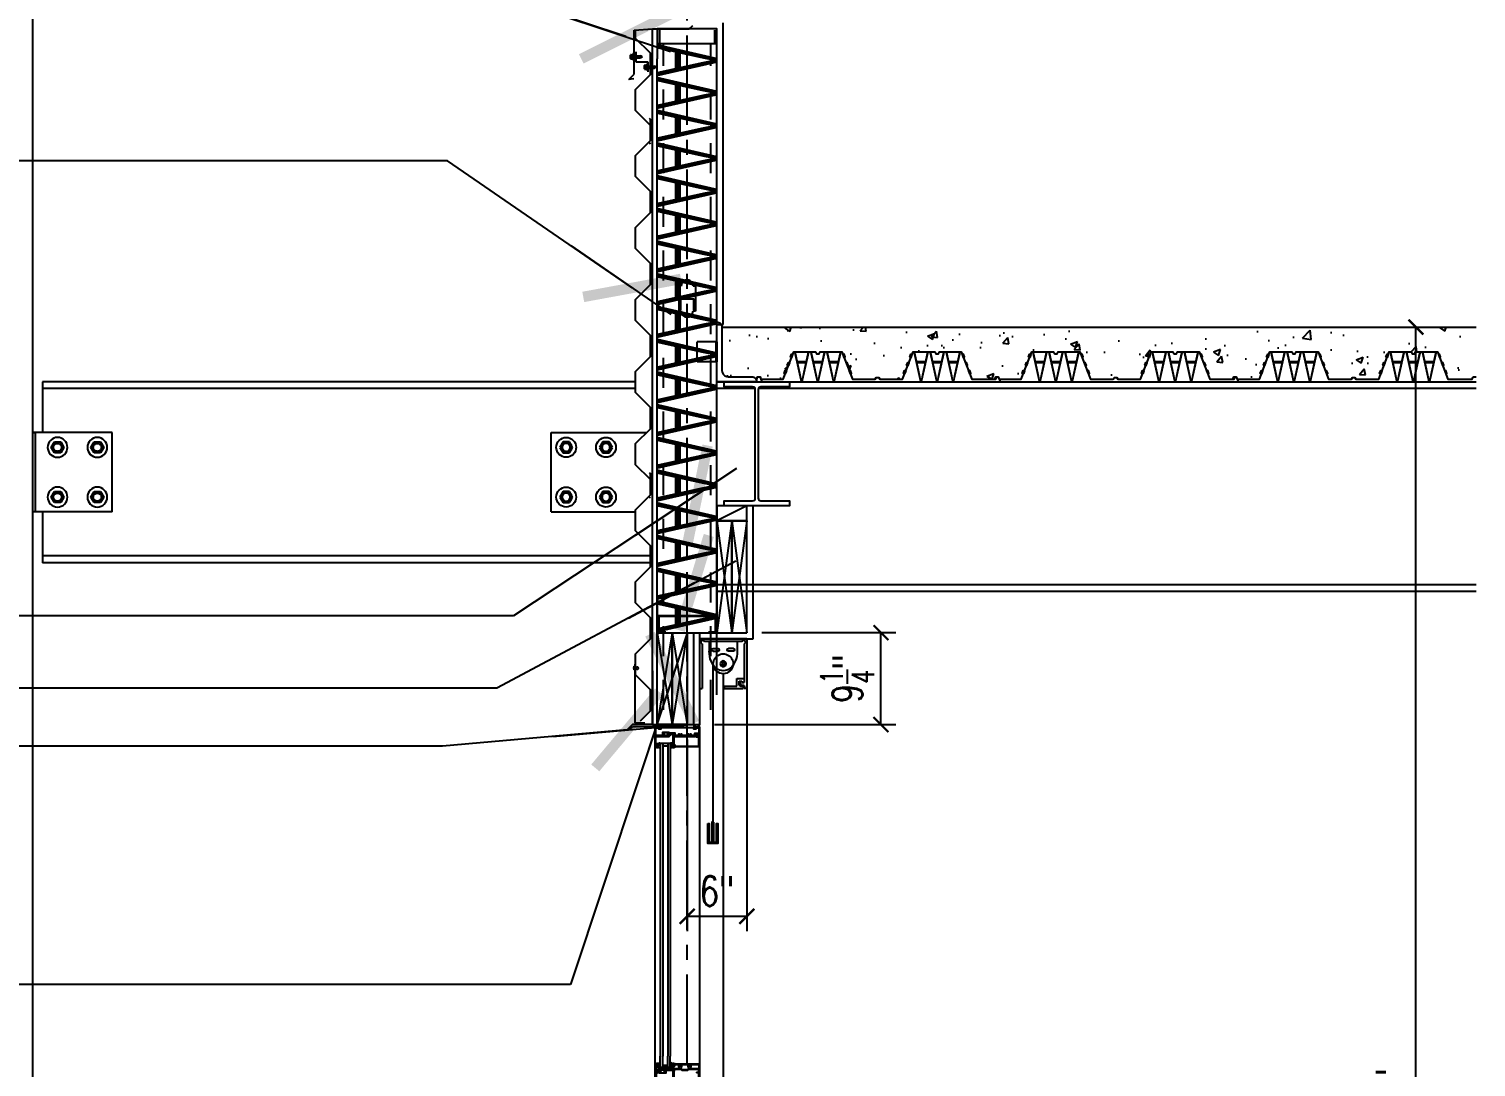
# Model space of a CAD drawing. Header units: inches. Extents: x 0 to 10293, y 0 to 4182.
# Drawn here: x 2428.6 to 2574.1, y 3410.1 to 3514.6 of the extents above; entities that cross this region are included whole.
import ezdxf
from ezdxf.enums import TextEntityAlignment as Align

# ---------------------------------------------------------------- set-up
doc = ezdxf.new("R2010")
doc.units = ezdxf.units.IN
doc.header["$LTSCALE"] = 48
doc.header["$MEASUREMENT"] = 0
for name, pattern in [('CENTER2', [1.125, 0.75, -0.125, 0.125, -0.125]), ('HIDDEN2', [0.1875, 0.125, -0.0625]), ('HIDDEN3', [0.1125, 0.0625, -0.05])]:
    doc.linetypes.add(name, pattern=pattern)
for name, color, linetype in [('FINE', 3, 'Continuous'), ('HEAVY', 5, 'Continuous'), ('KCADSTHERMAL', 1, 'Continuous'), ('MEDIUM', 4, 'Continuous'), ('NONE', 7, 'Continuous'), ('PATT', 8, 'Continuous'), ('STL_ANGLE', 5, 'Continuous'), ('W12X35', 5, 'Continuous'), ('XFINE', 1, 'Continuous'), ('XFINE-YELLOW', 2, 'Continuous'), ('XXFINE', 9, 'Continuous')]:
    doc.layers.add(name, color=color, linetype=linetype)
doc.styles.add('Arch-Dim', font='romans.shx', dxfattribs={"width": 0.75})
doc.styles.add('insultxt', font='insultxt.shx')
doc.styles.add('NOTATION', font='romans.shx', dxfattribs={"width": 0.75})
doc.dimstyles.new('Aec-Arch-I-96', dxfattribs={"dimscale": 96, "dimtxt": 0.09375, "dimasz": 0.0625, "dimexe": 0.0625, "dimexo": 0.0625, "dimgap": 0.03125, "dimtad": 1, "dimdec": 4, "dimzin": 3, "dimdsep": 46, "dimlunit": 4, "dimtxsty": 'Arch-Dim', "dimblk": 'ARCHTICK', "dimcen": 0.09375, "dimazin": 2, "dimtfac": 0.75, "dimtdec": 4, "dimtix": 1, "dimtmove": 2, "dimatfit": 2, "dimfxl": 0, "dimtolj": 1, "dimtzin": 0, "dimarcsym": 0})
doc.dimstyles.new('AVANT$7', dxfattribs={"dimscale": 96, "dimtxt": 0.09375, "dimasz": 0.078125, "dimexe": 0.0625, "dimexo": 0.046875, "dimgap": 0.03125, "dimtad": 0, "dimdec": 3, "dimrnd": 0.125, "dimzin": 15, "dimdsep": 46, "dimlunit": 4, "dimtxsty": 'NOTATION', "dimblk1": 'AVATICK', "dimblk2": 'AVATICK', "dimsah": 1, "dimcen": 0.0625, "dimdle": 0.09375, "dimclrd": 256, "dimclre": 256, "dimclrt": 11, "dimaunit": 1, "dimadec": 0, "dimazin": 0, "dimtfac": 1.5, "dimtdec": 3, "dimtix": 1, "dimtmove": 1, "dimatfit": 3, "dimldrblk": 'AVATICK', "dimfxl": 0, "dimtvp": 1.25, "dimfrac": 2, "dimtolj": 1, "dimtzin": 15, "dimarcsym": 0})

# ---------------------------------------------------------------- blocks, each defined once
blk = doc.blocks.new('Style-Rib-Profile')
at = {"layer": 'HEAVY', "flags": 128}
blk.add_lwpolyline([(0, 0), (-0.18, 0.18), (0, 0.35), (0, 1.88), (-1.5, 3.38), (-1.5, 4.44), (-1.5, 5.5), (0, 7), (0, 9.13), (-1.5, 10.63), (-1.5, 11.69), (-1.5, 12.75), (0, 14.25), (0, 16.38), (-1.5, 17.88), (-1.5, 18.94), (-1.5, 20), (0, 21.5), (0, 23.63), (-1.5, 25.13), (-1.5, 26.19), (-1.5, 27.25), (0, 28.75), (0, 30.88), (-1.5, 32.38), (-1.5, 33.44), (-1.5, 34.5), (0, 36), (0, 38.12), (-0.09, 38.21)], dxfattribs=at)
blk = doc.blocks.new('CFDC3')
at = {"layer": 'HEAVY', "flags": 128}
for points in [[(0, 0), (0.09, 0.25), (0.33, 0.25), (0.42, 0), (2.66, 0), (3.72, 2.75), (5.91, 2.75), (6.02, 2.56), (6.27, 2.56), (6.37, 2.75), (8.56, 2.75), (9.62, 0), (11.91, 0), (12.02, 0.19), (12.27, 0.19), (12.37, 0), (14.66, 0), (15.72, 2.75), (17.91, 2.75), (18.02, 2.56), (18.27, 2.56), (18.37, 2.75), (20.56, 2.75), (21.62, 0), (24.06, 0), (24.16, 0.25)], [(3.19, 1.38), (3.07, 1.42), (3.18, 1.69), (3.29, 1.65), (3.19, 1.38)], [(3.51, 2.2), (3.39, 2.24), (3.5, 2.52), (3.61, 2.48), (3.51, 2.2)], [(8.77, 2.2), (8.89, 2.24), (8.79, 2.52), (8.67, 2.48), (8.77, 2.2)], [(9.09, 1.38), (9.21, 1.42), (9.1, 1.69), (8.99, 1.65), (9.09, 1.38)], [(15.19, 1.38), (15.07, 1.42), (15.18, 1.69), (15.29, 1.65), (15.19, 1.38)], [(15.51, 2.2), (15.39, 2.24), (15.5, 2.52), (15.61, 2.48), (15.51, 2.2)], [(20.77, 2.2), (20.89, 2.24), (20.79, 2.52), (20.67, 2.48), (20.77, 2.2)], [(21.09, 1.38), (21.21, 1.42), (21.1, 1.69), (20.99, 1.65), (21.09, 1.38)], [(0.42, 0), (0.52, -0.25), (24.45, -0.25)], [(2.87, 0.55), (2.75, 0.59), (2.86, 0.87), (2.98, 0.83), (2.87, 0.55)], [(9.41, 0.55), (9.53, 0.59), (9.42, 0.87), (9.3, 0.83), (9.41, 0.55)], [(14.87, 0.55), (14.75, 0.59), (14.86, 0.87), (14.98, 0.83), (14.87, 0.55)], [(21.41, 0.55), (21.53, 0.59), (21.42, 0.87), (21.3, 0.83), (21.41, 0.55)]]:
    blk.add_lwpolyline(points, dxfattribs=at)
blk = doc.blocks.new('*G59')
at = {"layer": 'NONE', "color": 1, "linetype": 'Continuous', "flags": 128}
for points in [[(0.875, -2.75, 0.4142136), (-0.125, -3.75, 0.4142136), (0.875, -4.75, 0.4142136), (1.875, -3.75, 0.4142136), (0.875, -2.75, 0.4142136)], [(0.875, -3.344), (0.875, -3.344, -0.4142136), (1.281, -3.75, -0.4142136), (0.875, -4.156, -0.4142136), (0.469, -3.75, -0.4142136), (0.875, -3.344, -0.4142136)]]:
    blk.add_lwpolyline(points, format="xyb", dxfattribs=at)
blk = doc.blocks.new('34Washer-Top')
at = {"layer": 'NONE'}
blk.add_blockref('*G59', (-0.875, 3.75), dxfattribs=at)
blk = doc.blocks.new('34Hexbolt-Top')
at = {"layer": 'NONE', "color": 1, "linetype": 'Continuous'}
for p, q in [((-0.65, 0), (-0.32, 0.56)), ((-0.32, -0.56), (-0.65, 0)), ((-0.32, 0.56), (0.32, 0.56)), ((0.32, 0.56), (0.65, 0)), ((0.65, 0), (0.32, -0.56)), ((0.32, -0.56), (-0.32, -0.56))]:
    blk.add_line(p, q, dxfattribs=at)
blk.add_circle((0, 0), 0.562, dxfattribs=at)
blk = doc.blocks.new('4-12-FG-BG-Mullion')
at = {"layer": 'KCADSTHERMAL'}
for p, q in [((0.1, 2.11), (0.1, 2.18)), ((0.35, 1.81), (0.1, 1.81)), ((0.35, 2.11), (0.35, 2.18))]:
    blk.add_line(p, q, dxfattribs=at)
at = {"layer": 'MEDIUM'}
for points in [[(1.29, 1.06), (1.29, 2.06), (0.56, 2.06), (0.56, 1.81), (0.35, 1.81), (0.35, 1.88, -1), (0.38, 1.88), (0.38, 1.88, 0.414214), (0.39, 1.86), (0.49, 1.86), (0.49, 2.11), (0.39, 2.11, 0.414214), (0.38, 2.09), (0.38, 2.09, -1), (0.35, 2.09), (0.35, 2.11), (0.1, 2.11), (0.1, 2.09, -1), (0.06, 2.09), (0.06, 2.09, 0.414214), (0.05, 2.11), (-0.05, 2.11), (-0.05, 1.86), (0.05, 1.86, 0.414214), (0.06, 1.88), (0.06, 1.88, -1), (0.1, 1.88), (0.1, 1.81), (-0.12, 1.81), (-0.12, 1.86), (-0.26, 1.86), (-0.21, 1.94), (-0.12, 1.94), (-0.12, 2.11), (-0.44, 2.11), (-0.44, 1.89, 0.414214), (-0.42, 1.87), (-0.42, 1.87, -0.578173), (-0.4, 1.84), (-0.42, 1.81), (-0.51, 1.81), (-0.51, 2.75), (-0.45, 2.75), (-0.44, 2.72), (-0.38, 2.73), (-0.36, 2.65), (-0.38, 2.65), (-0.38, 2.57), (-0.31, 2.49), (-0.25, 2.49), (-0.23, 2.61), (-0.23, 2.65), (-0.26, 2.65), (-0.26, 2.68), (-0.19, 2.68), (-0.19, 2.46, -0.414214), (-0.22, 2.42), (-0.22, 2.44), (-0.29, 2.44), (-0.29, 2.42), (-0.35, 2.42), (-0.44, 2.51), (-0.44, 2.19), (0.09, 2.19), (0.1, 2.18), (0.11, 2.19), (0.34, 2.19), (0.35, 2.18), (0.36, 2.19), (1.29, 2.19), (1.29, 2.44), (1.23, 2.44), (1.23, 2.42, -0.414214), (1.19, 2.46), (1.19, 2.68), (1.26, 2.68), (1.26, 2.65), (1.23, 2.65), (1.23, 2.61), (1.26, 2.49), (1.31, 2.49), (1.39, 2.57), (1.39, 2.65), (1.36, 2.65), (1.39, 2.73), (1.44, 2.72), (1.45, 2.75), (3.94, 2.75), (3.94, 0.75), (3.84, 0.75), (3.84, 0.83), (3.67, 0.83), (3.67, 0.91), (3.86, 0.91), (3.86, 1.83), (3.7, 1.83, -0.414214), (3.69, 1.84), (3.69, 1.9, -0.414214), (3.7, 1.91), (3.86, 1.91), (3.86, 2.17), (2.84, 2.17), (2.73, 2.06), (2.21, 2.06), (2.1, 2.17), (1.41, 2.17), (1.41, 2.06), (1.37, 1.96), (1.37, 1.08), (1.48, 0.97), (1.48, 0.91), (1.61, 0.91), (1.61, 0.83), (1.44, 0.83), (1.44, 0.78), (1.39, 0.77), (1.36, 0.85), (1.39, 0.85), (1.39, 0.94), (1.31, 1.01), (1.26, 1.01), (1.23, 0.89), (1.23, 0.85), (1.26, 0.85), (1.26, 0.82), (1.19, 0.82), (1.19, 1.04, -0.414214), (1.23, 1.08), (1.23, 1.06)], [(3.32, 0.83), (3.31, 0.82), (3.3, 0.83), (2.39, 0.83), (2.38, 0.82), (2.37, 0.83), (1.68, 0.83), (1.68, 0.95, 0.339896), (1.67, 0.97, -0.433684), (1.65, 1), (1.69, 1.11, 1), (1.63, 1.13), (1.55, 0.92), (1.61, 0.92), (1.61, 0.83), (1.44, 0.83), (1.44, 0.75), (3.84, 0.75), (3.84, 0.83), (3.67, 0.83), (3.67, 0.92), (3.73, 0.92), (3.65, 1.13, 1), (3.58, 1.11), (3.63, 1, -0.433684), (3.61, 0.97, 0.339896), (3.6, 0.95), (3.6, 0.83)]]:
    blk.add_lwpolyline(points, format="xyb", close=True, dxfattribs=at)
at = {"layer": 'XFINE'}
for p, q in [((-0.14, 2.81), (0, 2.89)), ((1.11, 2.37), (-0.14, 2.19)), ((-0.14, 2.37), (1.11, 2.19)), ((0, 2.38), (1, 2.38)), ((0.25, 2.62), (0.75, 2.62)), ((1.14, 2.81), (1, 2.89)), ((-0.14, 0.69), (0, 0.61)), ((0, 1.12), (1, 1.12)), ((0.25, 0.88), (0.75, 0.88)), ((1.14, 0.69), (1, 0.61))]:
    blk.add_line(p, q, dxfattribs=at)
for points in [[(-0.38, 0.93), (-0.38, 0.85), (-0.36, 0.85), (-0.38, 0.77), (-0.44, 0.78), (-0.45, 0.75), (-0.51, 0.75), (-0.51, 1.81), (-0.42, 1.81), (-0.28, 1.98), (-0.16, 1.98), (-0.16, 1.94), (-0.21, 1.94), (-0.43, 1.68), (-0.43, 1), (-0.35, 1.08), (-0.29, 1.08), (-0.29, 1.06), (-0.22, 1.06), (-0.22, 1.08, -0.414214), (-0.19, 1.04), (-0.19, 0.82), (-0.26, 0.82), (-0.26, 0.85), (-0.23, 0.85), (-0.23, 0.89), (-0.25, 1.01), (-0.31, 1.01)], [(2.24, 2.14), (2.13, 2.25), (1.37, 2.25), (1.37, 2.43), (1.47, 2.53), (1.47, 2.67), (1.83, 2.67), (1.83, 2.44), (1.93, 2.44), (1.96, 2.48, -3.725021), (2.05, 2.48), (2.07, 2.44), (2.17, 2.44), (2.17, 2.67), (2.76, 2.67), (2.76, 2.44), (2.86, 2.44), (2.89, 2.48, -3.725021), (2.98, 2.48), (3, 2.44), (3.11, 2.44), (3.11, 2.67), (3.86, 2.67), (3.86, 2.25), (2.81, 2.25), (2.7, 2.14)]]:
    blk.add_lwpolyline(points, format="xyb", close=True, dxfattribs=at)
blk.add_lwpolyline([(1.11, 2.19), (1.11, 2.37), (-0.14, 2.37), (-0.14, 2.19)], close=True, dxfattribs=at)
for centre, radius, start, end in [((-0.29, 2.22), 0.574, 83.0053, 111.933), ((-0.21, 2.91), 0.125, 263.0053, 302.5708), ((0.5, 2.62), 0.689, 184.2822, 200.3801), ((-0.09, 2.4), 0.0549, 200.817, 339.183), ((-0.75, 2.64), 0.756, 339.9742, 354.6686), ((1.75, 2.64), 0.756, 185.3314, 200.0258), ((1.09, 2.4), 0.0549, 200.817, 339.183), ((1.21, 2.91), 0.125, 237.4292, 276.9947), ((0.5, 2.62), 0.689, 339.6199, 355.7178), ((1.29, 2.22), 0.574, 68.067, 96.9947), ((-0.29, 1.28), 0.574, 248.067, 276.9947), ((-0.21, 0.59), 0.125, 57.4292, 96.9947), ((0.5, 0.88), 0.689, 159.6199, 175.7178), ((-0.09, 1.1), 0.0549, 20.817, 159.183), ((-0.75, 0.86), 0.756, 5.3314, 20.0258), ((1.75, 0.86), 0.756, 159.9742, 174.6686), ((1.09, 1.1), 0.0549, 20.817, 159.183), ((1.21, 0.59), 0.125, 83.0053, 122.5708), ((0.5, 0.88), 0.689, 4.2822, 20.3801), ((1.29, 1.28), 0.574, 263.0053, 291.933)]:
    blk.add_arc(centre, radius, start, end, dxfattribs=at)
at = {"layer": 'XFINE-YELLOW'}
for p, q in [((0, 2.38), (0, 3.5)), ((0.25, 2.38), (0.25, 3.5)), ((0.75, 2.38), (0.75, 3.5)), ((1, 2.38), (1, 3.5)), ((0, 1.12), (0, 0)), ((0.25, 1.12), (0.25, 0)), ((0.75, 1.12), (0.75, 0)), ((1, 1.12), (1, 0))]:
    blk.add_line(p, q, dxfattribs=at)
blk = doc.blocks.new('4-12-FG-BG-Head')
at = {"layer": 'KCADSTHERMAL'}
for p, q in [((1.23, -0.81), (0.98, -0.81)), ((0.98, -1.11), (0.98, -1.18)), ((1.23, -1.11), (1.23, -1.18))]:
    blk.add_line(p, q, dxfattribs=at)
at = {"layer": 'MEDIUM'}
for points in [[(0.84, -0.86), (0.93, -0.86, -0.414214), (0.94, -0.88), (0.94, -0.88, 1), (0.98, -0.88), (0.98, -0.81), (0.76, -0.81), (0.76, -1.11), (0.08, -1.11), (0.08, -0.33), (0.37, -0.33), (0.37, -0.41), (0.62, -0.41), (0.62, -0.33), (0.45, -0.33), (0.45, -0.25), (0, -0.25), (0, -2.25), (0.09, -2.25), (0.1, -2.22), (0.15, -2.23), (0.18, -2.15), (0.15, -2.15), (0.15, -2.07), (0.23, -1.99), (0.28, -1.99), (0.31, -2.11), (0.31, -2.15), (0.28, -2.15), (0.28, -2.18), (0.35, -2.18), (0.35, -1.96, 0.414214), (0.31, -1.92), (0.31, -1.94), (0.25, -1.94), (0.25, -1.92), (0.18, -1.92), (0.08, -2.02), (0.08, -1.19), (0.97, -1.19), (0.98, -1.18), (0.99, -1.19), (1.22, -1.19), (1.23, -1.18), (1.24, -1.19), (1.44, -1.19), (1.44, -1.07), (1.53, -1.07, 1), (1.53, -1.02), (1.5, -1.02, -1), (1.5, -0.94), (1.96, -0.94), (1.96, -1.19), (2.19, -1.19), (2.2, -1.18), (2.21, -1.19), (2.99, -1.19), (3, -1.18), (3.01, -1.19), (3.8, -1.19), (3.81, -1.18), (3.82, -1.19), (4.05, -1.19), (4.05, -0.95), (4.42, -0.95), (4.42, -1.09), (4.21, -1.09), (4.27, -1.19), (4.5, -1.19), (4.5, -0.25), (4.05, -0.25), (4.05, -0.33), (3.88, -0.33), (3.88, -0.41), (4.13, -0.41), (4.13, -0.33), (4.42, -0.33), (4.42, -0.88), (3.97, -0.88), (3.97, -1.11), (3.64, -1.11), (3.64, -0.95), (3.55, -0.95, 0.62772), (3.54, -0.98, -2.071791), (3.4, -0.98, 0.62772), (3.39, -0.95), (3.3, -0.95), (3.3, -1.09, -0.414214), (3.28, -1.11), (2.71, -1.11), (2.71, -0.95), (2.62, -0.95, 0.62772), (2.61, -0.98, -2.071791), (2.47, -0.98, 0.62772), (2.45, -0.95), (2.37, -0.95), (2.37, -1.11), (2.04, -1.11), (2.04, -0.87), (1.44, -0.87), (1.44, -0.81), (1.23, -0.81), (1.23, -0.88, 1), (1.26, -0.88), (1.26, -0.88, -0.414214), (1.27, -0.86), (1.37, -0.86), (1.37, -1.11), (1.27, -1.11, -0.414214), (1.26, -1.09), (1.26, -1.09, 1), (1.23, -1.09), (1.23, -1.11), (0.98, -1.11), (0.98, -1.09, 1), (0.94, -1.09), (0.94, -1.09, -0.414214), (0.93, -1.11), (0.84, -1.11)], [(1.92, -2.15), (1.92, -2.08, 0.198912), (1.92, -2.06), (1.85, -1.99), (1.79, -1.99), (1.77, -2.11), (1.77, -2.15), (1.79, -2.15), (1.79, -2.18), (1.73, -2.18), (1.73, -1.96, -0.414214), (1.76, -1.92), (1.76, -1.94), (1.83, -1.94), (1.83, -1.01), (1.49, -1.01, -1), (1.49, -0.95), (1.89, -0.95), (1.89, -1.93), (1.99, -2.04), (1.99, -2.18), (4.41, -2.18), (4.41, -1.26), (4.18, -1.26), (4.18, -0.99, -0.839119), (4.24, -0.98), (4.28, -1.08), (4.24, -1.08), (4.24, -1.19), (4.48, -1.19), (4.48, -2.25), (1.99, -2.25), (1.98, -2.22), (1.92, -2.23), (1.89, -2.15)]]:
    blk.add_lwpolyline(points, format="xyb", close=True, dxfattribs=at)
at = {"layer": 'XFINE'}
for p, q in [((0.4, -2.31), (0.54, -2.39)), ((0.54, -1.88), (1.54, -1.88)), ((0.79, -2.13), (1.29, -2.13)), ((1.67, -2.31), (1.54, -2.39))]:
    blk.add_line(p, q, dxfattribs=at)
for centre, radius, start, end in [((0.25, -1.72), 0.574, 248.067, 276.9947), ((0.33, -2.41), 0.125, 57.4292, 96.9947), ((1.04, -2.12), 0.689, 159.6199, 175.7178), ((0.44, -1.9), 0.0549, 20.817, 159.183), ((-0.22, -2.14), 0.756, 5.3314, 20.0258), ((2.29, -2.14), 0.756, 159.9742, 174.6686), ((1.63, -1.9), 0.0549, 20.817, 159.183), ((1.74, -2.41), 0.125, 83.0053, 122.5708), ((1.04, -2.12), 0.689, 4.2822, 20.3801), ((1.83, -1.72), 0.574, 263.0053, 291.933)]:
    blk.add_arc(centre, radius, start, end, dxfattribs=at)
at = {"layer": 'XFINE-YELLOW'}
for p, q in [((0.54, -1.88), (0.54, -3)), ((0.79, -1.88), (0.79, -3)), ((1.29, -1.88), (1.29, -3)), ((1.54, -1.88), (1.54, -3))]:
    blk.add_line(p, q, dxfattribs=at)
at = {"layer": 'XXFINE'}
for p, q in [((0.54, 0), (3.96, -0.33)), ((3.96, 0), (0.54, -0.33)), ((0.54, -0.33), (0.54, 0)), ((0.54, 0), (3.96, 0)), ((3.96, -0.33), (3.96, 0)), ((3.96, -0.33), (0.54, -0.33))]:
    blk.add_line(p, q, dxfattribs=at)
for centre in [(0.35, -0.13), (4.15, -0.13)]:
    blk.add_circle(centre, 0.125, dxfattribs=at)
for centre, start, end in [((-0.19, -0.27), 3.5342, 54.3374), ((4.69, -0.27), 125.6626, 176.4658)]:
    blk.add_arc(centre, 0.334, start, end, dxfattribs=at)
blk = doc.blocks.new('ClipAngle')
at = {"layer": 'FINE'}
for p, q in [((-2, -1), (-2, 1)), ((0, 1), (-2, 1)), ((0, -1), (-2, -1))]:
    blk.add_line(p, q, dxfattribs=at)
at = {"layer": 'HEAVY'}
for p, q in [((-0.125, 0.875), (-0.125, -0.875)), ((0, 1), (0, -1)), ((0, 1), (0, 1)), ((0, -1), (0, -1))]:
    blk.add_line(p, q, dxfattribs=at)
for centre, start, end in [((0, 0.875), 90, 180), ((0, -0.875), 180, 270)]:
    blk.add_arc(centre, 0.125, start, end, dxfattribs=at)
blk = doc.blocks.new('L6x4x12')
at = {"layer": 'STL_ANGLE', "linetype": 'Continuous', "flags": 128}
blk.add_lwpolyline([(0, 6), (0, 6, -0.4142136), (0.5, 5.5), (0.5, 1.125, 0.4142136), (1.125, 0.5), (3.5, 0.5, -0.4142136), (4, 0), (0, 0), (0, 6)], format="xyb", close=True, dxfattribs=at)
blk = doc.blocks.new('W12x35')
at = {"layer": 'W12X35', "linetype": 'Continuous', "flags": 128}
blk.add_lwpolyline([(-3.28, 12.5), (3.28, 12.5), (3.28, 11.98), (0.4125, 11.98, 0.41421356), (0.15, 11.7175), (0.15, 0.7825, 0.41421356), (0.4125, 0.52), (3.28, 0.52), (3.28, 0), (-3.28, 0), (-3.28, 0.52), (-0.4125, 0.52, 0.41421356), (-0.15, 0.7825), (-0.15, 11.7175, 0.41421356), (-0.4125, 11.98), (-3.28, 11.98), (-3.28, 12.5)], format="xyb", close=True, dxfattribs=at)
blk = doc.blocks.new('studknockout')
at = {"layer": 'FINE'}
blk.add_lwpolyline([(0.66, 0.7), (0.66, 1.82), (-0.68, 1.82), (-0.68, 0.7)], dxfattribs=at)
at = {"layer": 'XFINE'}
for p, q in [((-0.6, 3.12), (-0.84, 3.12)), ((-0.84, 3.12), (-0.84, 0.59)), ((0.83, 3.12), (0.6, 3.12)), ((0.83, 3.12), (0.83, 0.59)), ((-0.6, 0.59), (-0.84, 0.59)), ((0.83, 0.59), (0.6, 0.59))]:
    blk.add_line(p, q, dxfattribs=at)
for centre, start, end in [((0, 3.14), 357.9461, 182.0539), ((0, 0.6), 180.835, 359.165)]:
    blk.add_arc(centre, 0.598, start, end, dxfattribs=at)
blk = doc.blocks.new('_ArchTick')
at = {"color": 0, "linetype": 'ByBlock', "const_width": 0.15}
blk.add_lwpolyline([(-0.5, -0.5), (0.5, 0.5)], dxfattribs=at)
blk = doc.blocks.new('*D114')
at = {"color": 0, "lineweight": -2}
for p, q in [((2540.87, 3484.58), (2569.6, 3484.58)), ((2568.1, 3324.58), (2568.1, 3484.58)), ((2540.87, 3324.58), (2569.6, 3324.58))]:
    blk.add_line(p, q, dxfattribs=at)
at = {"layer": 'Defpoints', "color": 0}
for p in [(2539.37, 3484.58), (2568.1, 3484.58), (2539.37, 3324.58)]:
    blk.add_point(p, dxfattribs=at)
at = {"color": 0, "lineweight": -2, "xscale": 1.5, "yscale": 1.5, "zscale": 1.5}
for p, rotation in [((2568.1, 3484.58), 90), ((2568.1, 3324.58), 270)]:
    blk.add_blockref('_ArchTick', p, dxfattribs=dict(at, rotation=rotation))
at = {"color": 0, "insert": (2565.56, 3404.58), "char_height": 3, "attachment_point": 5, "rotation": 90, "style": 'Arch-Dim'}
blk.add_mtext('\\A1;13\'-4"', dxfattribs=at)
blk = doc.blocks.new('6Runner')
at = {"layer": 'HEAVY', "flags": 128}
blk.add_lwpolyline([(0, 1.5), (0, 0), (6, 0), (6, 1.5)], dxfattribs=at)
blk = doc.blocks.new('AVATICK')
blk.add_line((-1, 0), (0.631, 0))
at = {"const_width": 0.141}
blk.add_lwpolyline([(0.471, 0.471), (-0.471, -0.471)], dxfattribs=at)
blk = doc.blocks.new('2x10')
at = {"layer": 'HEAVY'}
blk.add_lwpolyline([(-0.75, 9.25), (0.75, 9.25), (0.75, 0), (-0.75, 0)], close=True, dxfattribs=at)
at = {"layer": 'XXFINE'}
for p, q in [((0.75, 9.25), (-0.75, 0)), ((-0.75, 9.25), (0.75, 0))]:
    blk.add_line(p, q, dxfattribs=at)
blk = doc.blocks.new('6channel')
at = {"layer": 'HEAVY'}
for p, q in [((-3, 1.625), (-3, 0)), ((3, 0), (3, 1.625)), ((-3, 0), (3, 0))]:
    blk.add_line(p, q, dxfattribs=at)
blk = doc.blocks.new('6stud')
at = {"layer": 'HEAVY'}
for p, q in [((0, 3), (0, -3)), ((1.625, 3), (0, 3)), ((1.625, 2.25), (1.625, 3)), ((0, -3), (1.625, -3)), ((1.625, -3), (1.625, -2.25))]:
    blk.add_line(p, q, dxfattribs=at)
blk = doc.blocks.new('2x12')
at = {"layer": 'HEAVY'}
for p, q in [((0.75, 11.25), (-0.75, 11.25)), ((-0.75, 11.25), (-0.75, 0)), ((0.75, 0), (0.75, 11.25)), ((-0.75, 0), (0.75, 0))]:
    blk.add_line(p, q, dxfattribs=at)
at = {"layer": 'XXFINE'}
for p, q in [((0.75, 11.25), (-0.75, 0)), ((-0.75, 11.25), (0.75, 0))]:
    blk.add_line(p, q, dxfattribs=at)
blk = doc.blocks.new('*D111')
at = {"color": 0, "lineweight": -2}
for p, q in [((2500.8, 3452.33), (2500.8, 3423.79)), ((2494.8, 3443.08), (2494.8, 3423.79)), ((2494.8, 3425.29), (2500.8, 3425.29))]:
    blk.add_line(p, q, dxfattribs=at)
at = {"layer": 'Defpoints', "color": 0}
for p in [(2500.8, 3453.83), (2494.8, 3444.58), (2500.8, 3425.29)]:
    blk.add_point(p, dxfattribs=at)
at = {"color": 0, "lineweight": -2, "xscale": 1.5, "yscale": 1.5, "zscale": 1.5, "rotation": 180}
blk.add_blockref('_ArchTick', (2494.8, 3425.29), dxfattribs=at)
at = {"color": 0, "lineweight": -2, "xscale": 1.5, "yscale": 1.5, "zscale": 1.5}
blk.add_blockref('_ArchTick', (2500.8, 3425.29), dxfattribs=at)
at = {"color": 0, "insert": (2497.8, 3427.82), "char_height": 3, "attachment_point": 5, "style": 'Arch-Dim'}
blk.add_mtext('\\A1;6"', dxfattribs=at)
blk = doc.blocks.new('ROLLERSHADE')
at = {"layer": 'FINE'}
blk.add_line((-7386.54, 38928.06), (-7386.54, 38912.21), dxfattribs=at)
at = {"layer": 'MEDIUM'}
for p, q in [((-7389.94, 38930.64), (-7389.94, 38925.89)), ((-7389.94, 38930.64), (-7385.19, 38930.64)), ((-7389.69, 38930.14), (-7389.69, 38926.25)), ((-7389.44, 38930.39), (-7385.69, 38930.39)), ((-7388.98, 38930.39), (-7386.16, 38930.39)), ((-7385.44, 38930.14), (-7385.44, 38925.64)), ((-7385.19, 38930.64), (-7385.19, 38925.64)), ((-7388.94, 38926.64), (-7389.69, 38926.64)), ((-7389.44, 38926.27), (-7389.69, 38926.27)), ((-7389.69, 38926.25), (-7389.43, 38926.25)), ((-7389.69, 38925.96), (-7389.43, 38925.96)), ((-7389.69, 38925.96), (-7389.69, 38925.64)), ((-7389.32, 38925.89), (-7389.57, 38925.89)), ((-7389.57, 38925.89), (-7389.57, 38925.64)), ((-7389.44, 38926.39), (-7389.44, 38926.27)), ((-7389.19, 38926.39), (-7389.44, 38926.39)), ((-7389.43, 38926.37), (-7389.22, 38926.37)), ((-7389.43, 38926.25), (-7389.43, 38926.37)), ((-7389.24, 38926.18), (-7389.33, 38926.02)), ((-7389.22, 38926.37), (-7389.22, 38926.24)), ((-7389.19, 38926.02), (-7389.19, 38926.39)), ((-7388.94, 38925.89), (-7388.94, 38926.64)), ((-7387.69, 38925.89), (-7388.94, 38925.89)), ((-7387.69, 38925.64), (-7387.69, 38925.89)), ((-7389.69, 38925.64), (-7389.69, 38925.64)), ((-7387.69, 38925.64), (-7389.57, 38925.64)), ((-7385.19, 38925.64), (-7385.44, 38925.64))]:
    blk.add_line(p, q, dxfattribs=at)
at = {"layer": 'MEDIUM', "flags": 128}
blk.add_lwpolyline([(-7386.04, 38912.06), (-7386.16, 38912.06), (-7386.16, 38910.19), (-7386.91, 38910.19), (-7386.91, 38912.06), (-7387.04, 38912.06), (-7387.04, 38910.06), (-7386.04, 38910.06), (-7386.04, 38912.06)], dxfattribs=at)
at = {"layer": 'MEDIUM'}
blk.add_lwpolyline([(-7386.63, 38912.21), (-7386.44, 38912.21), (-7386.44, 38910.19), (-7386.63, 38910.19)], close=True, dxfattribs=at)
for centre, radius, start, end in [((-7389.62, 38930.32), 0.188, 22.9757, 247.0243), ((-7389.44, 38930.14), 0.25, 179.0486, 180), ((-7389.44, 38930.14), 0.25, 90, 90.9514), ((-7385.52, 38930.32), 0.188, 292.9757, 157.0243), ((-7385.69, 38930.14), 0.25, 89.0486, 90), ((-7385.69, 38930.14), 0.25, 0, 0.9514), ((-7387.57, 38928.14), 1, 188.1053, 351.8947), ((-7389.69, 38925.89), 0.25, 180, 270), ((-7389.43, 38926.09), 0.125, 270, 329.9821), ((-7389.32, 38926.02), 0.125, 270, 0), ((-7389.35, 38926.24), 0.125, 329.9821, 0)]:
    blk.add_arc(centre, radius, start, end, dxfattribs=at)
at = {"layer": 'PATT', "linetype": 'Continuous'}
blk.add_circle((-7387.57, 38928.14), 0.289, dxfattribs=at)
at = {"layer": 'PATT'}
blk.add_circle((-7387.57, 38928.14), 0.133, dxfattribs=at)
at = {"layer": 'PATT', "linetype": 'Continuous'}
blk.add_arc((-7387.57, 38928.14), 1, 351.8947, 188.1053, dxfattribs=at)
at = {"layer": 'XFINE'}
for p, q in [((-7388.98, 38930.39), (-7388.98, 38929.39)), ((-7386.16, 38930.39), (-7386.16, 38929.39)), ((-7388.59, 38929.67), (-7388.09, 38929.67)), ((-7388.59, 38929.42), (-7388.09, 38929.42)), ((-7386.55, 38929.67), (-7387.05, 38929.67)), ((-7386.55, 38929.42), (-7387.05, 38929.42))]:
    blk.add_line(p, q, dxfattribs=at)
for centre, start, end in [((-7388.59, 38929.54), 90, 270), ((-7388.09, 38929.54), 270, 90), ((-7387.05, 38929.54), 90, 270), ((-7386.55, 38929.54), 270, 90)]:
    blk.add_arc(centre, 0.125, start, end, dxfattribs=at)
blk.add_ellipse((-7387.57, 38929.39), major_axis=(0, -1.96), ratio=0.717982, start_param=4.712389, end_param=7.853982, dxfattribs=at)
blk = doc.blocks.new('*D112')
at = {"color": 0, "lineweight": -2}
for p, q in [((2502.3, 3453.83), (2515.79, 3453.83)), ((2514.29, 3444.58), (2514.29, 3453.83)), ((2497.56, 3444.58), (2515.79, 3444.58))]:
    blk.add_line(p, q, dxfattribs=at)
at = {"layer": 'Defpoints', "color": 0}
for p in [(2500.8, 3453.83), (2514.29, 3453.83), (2496.06, 3444.58)]:
    blk.add_point(p, dxfattribs=at)
at = {"color": 0, "lineweight": -2, "xscale": 1.5, "yscale": 1.5, "zscale": 1.5}
for p, rotation in [((2514.29, 3453.83), 90), ((2514.29, 3444.58), 270)]:
    blk.add_blockref('_ArchTick', p, dxfattribs=dict(at, rotation=rotation))
at = {"color": 0, "insert": (2510.92, 3449.2), "char_height": 3, "attachment_point": 5, "rotation": 90, "style": 'Arch-Dim'}
blk.add_mtext('\\A1;9{\\H0.750000x;\\S1/4;}"', dxfattribs=at)

msp = doc.modelspace()

# ---------------------------------------------------------------- hatches: boundary and pattern name
h = msp.add_hatch()
h.set_pattern_fill('AR-CONC', color=256, style=0)
h.set_pattern_definition([(50, (-1356.0545, 2342.5263), (7.172602, -0.627521), [0.75, -8.25]), (355, (-1356.0545, 2342.526), (-1.387513, 7.521921), [0.6, -6.6]), (100.4514, (-1355.457, 2342.474), (5.785094, 6.894395), [0.637402, -7.011421]), (46.1842, (-1356.0545, 2344.526), (10.67241, -1.65519), [1.125, -12.375]), (96.6356, (-1355.165, 2344.388), (9.346627, 9.74118), [0.956103, -10.51713]), (351.1842, (-1356.054, 2344.526), (9.34662, 9.741186), [0.9, -9.9]), (21, (-1355.0545, 2344.0263), (5.9690705, -4.026189), [0.75, -8.25]), (326, (-1355.0545, 2344.026), (2.433153, 7.2515), [0.6, -6.6]), (71.4514, (-1354.557, 2343.691), (8.402226, 3.225305), [0.637402, -7.011421]), (37.5, (-1356.0545, 2342.5263), (0.1215986, 3.3289385), [0, -6.52, 0, -6.7, 0, -6.625]), (7.5, (-1356.0545, 2342.5263), (2.6306954, 3.944117), [0, -3.82, 0, -6.37, 0, -2.525]), (327.5, (-1358.2845, 2342.5263), (5.3382244, -0.2255487), [0, -2.5, 0, -7.8, 0, -10.35]), (317.5, (-1359.2845, 2342.5263), (5.8318617, 1.00105), [0, -3.25, 0, -5.18, 0, -7.35])])
h.paths.add_polyline_path([(2541.46454, 3482.07866), (2543.65394, 3482.07866), (2543.76219, 3481.89116), (2544.01219, 3481.89116), (2544.12044, 3482.07866), (2546.30984, 3482.07866), (2546.41569, 3481.80366), (2546.53234, 3481.84856), (2546.63819, 3481.57356), (2546.52153, 3481.52866), (2546.73323, 3480.97866), (2546.84989, 3481.02356), (2546.95573, 3480.74856), (2546.83908, 3480.70366), (2547.05077, 3480.15366), (2547.16743, 3480.19856), (2547.27328, 3479.92356), (2547.15662, 3479.87866), (2547.36831, 3479.32866), (2549.69188, 3479.32866), (2549.78563, 3479.57866), (2550.02, 3479.57866), (2550.11375, 3479.32866), (2552.35138, 3479.32866), (2552.56307, 3479.87866), (2552.44641, 3479.92356), (2552.55226, 3480.19856), (2552.66892, 3480.15366), (2552.88061, 3480.70366), (2552.76396, 3480.74856), (2552.86981, 3481.02356), (2552.98646, 3480.97866), (2553.19816, 3481.52866), (2553.0815, 3481.57356), (2553.18735, 3481.84856), (2553.304, 3481.80366), (2553.40985, 3482.07866), (2555.59925, 3482.07866), (2555.7075, 3481.89116), (2555.9575, 3481.89116), (2556.06576, 3482.07866), (2558.25515, 3482.07866), (2558.361, 3481.80366), (2558.47766, 3481.84856), (2558.5835, 3481.57356), (2558.46685, 3481.52866), (2558.67854, 3480.97866), (2558.7952, 3481.02356), (2558.90105, 3480.74856), (2558.78439, 3480.70366), (2558.99608, 3480.15366), (2559.11274, 3480.19856), (2559.21859, 3479.92356), (2559.10193, 3479.87866), (2559.31363, 3479.32866), (2561.59925, 3479.32866), (2561.7075, 3479.51616), (2561.9575, 3479.51616), (2562.06576, 3479.32866), (2564.35138, 3479.32866), (2564.56307, 3479.87866), (2564.44641, 3479.92356), (2564.55226, 3480.19856), (2564.66892, 3480.15366), (2564.88061, 3480.70366), (2564.76396, 3480.74856), (2564.86981, 3481.02356), (2564.98646, 3480.97866), (2565.19816, 3481.52866), (2565.0815, 3481.57356), (2565.18735, 3481.84856), (2565.304, 3481.80366), (2565.40985, 3482.07866), (2567.59925, 3482.07866), (2567.7075, 3481.89116), (2567.9575, 3481.89116), (2568.06576, 3482.07866), (2570.25515, 3482.07866), (2570.361, 3481.80366), (2570.47766, 3481.84856), (2570.5835, 3481.57356), (2570.46685, 3481.52866), (2570.67854, 3480.97866), (2570.7952, 3481.02356), (2570.90105, 3480.74856), (2570.78439, 3480.70366), (2570.99608, 3480.15366), (2571.11274, 3480.19856), (2571.21859, 3479.92356), (2571.10193, 3479.87866), (2571.31363, 3479.32866), (2573.75438, 3479.32866), (2573.84813, 3479.57866), (2574.145, 3479.57866), (2574.145, 3484.57866), (2498.30125, 3484.57866), (2498.30125, 3480.20366, 0.414213562), (2498.92625, 3479.57866), (2501.30125, 3479.57866, -0.414213562), (2501.80125, 3479.07866), (2502.31688, 3479.07866), (2502.22313, 3479.32866), (2504.46075, 3479.32866), (2504.67245, 3479.87866), (2504.55579, 3479.92356), (2504.66164, 3480.19856), (2504.77829, 3480.15366), (2504.98999, 3480.70366), (2504.87333, 3480.74856), (2504.97918, 3481.02356), (2505.09584, 3480.97866), (2505.30753, 3481.52866), (2505.19088, 3481.57356), (2505.29672, 3481.84856), (2505.41338, 3481.80366), (2505.51923, 3482.07866), (2507.70862, 3482.07866), (2507.81688, 3481.89116), (2508.06688, 3481.89116), (2508.17513, 3482.07866), (2510.36453, 3482.07866), (2510.47037, 3481.80366), (2510.58703, 3481.84856), (2510.69288, 3481.57356), (2510.57622, 3481.52866), (2510.78792, 3480.97866), (2510.90457, 3481.02356), (2511.01042, 3480.74856), (2510.89376, 3480.70366), (2511.10546, 3480.15366), (2511.22212, 3480.19856), (2511.32796, 3479.92356), (2511.21131, 3479.87866), (2511.423, 3479.32866), (2513.70862, 3479.32866), (2513.81688, 3479.51616), (2514.06688, 3479.51616), (2514.17513, 3479.32866), (2516.46075, 3479.32866), (2516.67245, 3479.87866), (2516.55579, 3479.92356), (2516.66164, 3480.19856), (2516.77829, 3480.15366), (2516.98999, 3480.70366), (2516.87333, 3480.74856), (2516.97918, 3481.02356), (2517.09584, 3480.97866), (2517.30753, 3481.52866), (2517.19088, 3481.57356), (2517.29672, 3481.84856), (2517.41338, 3481.80366), (2517.51923, 3482.07866), (2519.70862, 3482.07866), (2519.81688, 3481.89116), (2520.06688, 3481.89116), (2520.17513, 3482.07866), (2522.36453, 3482.07866), (2522.47037, 3481.80366), (2522.58703, 3481.84856), (2522.69288, 3481.57356), (2522.57622, 3481.52866), (2522.78792, 3480.97866), (2522.90457, 3481.02356), (2523.01042, 3480.74856), (2522.89376, 3480.70366), (2523.10546, 3480.15366), (2523.22212, 3480.19856), (2523.32796, 3479.92356), (2523.21131, 3479.87866), (2523.423, 3479.32866), (2525.74656, 3479.32866), (2525.84031, 3479.57866), (2526.07469, 3479.57866), (2526.16844, 3479.32866), (2528.40606, 3479.32866), (2528.61776, 3479.87866), (2528.5011, 3479.92356), (2528.60695, 3480.19856), (2528.72361, 3480.15366), (2528.9353, 3480.70366), (2528.81865, 3480.74856), (2528.92449, 3481.02356), (2529.04115, 3480.97866), (2529.25284, 3481.52866), (2529.13619, 3481.57356), (2529.24204, 3481.84856), (2529.35869, 3481.80366), (2529.46454, 3482.07866), (2531.65394, 3482.07866), (2531.76219, 3481.89116), (2532.01219, 3481.89116), (2532.12044, 3482.07866), (2534.30984, 3482.07866), (2534.41569, 3481.80366), (2534.53234, 3481.84856), (2534.63819, 3481.57356), (2534.52153, 3481.52866), (2534.73323, 3480.97866), (2534.84989, 3481.02356), (2534.95573, 3480.74856), (2534.83908, 3480.70366), (2535.05077, 3480.15366), (2535.16743, 3480.19856), (2535.27328, 3479.92356), (2535.15662, 3479.87866), (2535.36831, 3479.32866), (2537.65394, 3479.32866), (2537.76219, 3479.51616), (2538.01219, 3479.51616), (2538.12044, 3479.32866), (2540.40606, 3479.32866), (2540.61776, 3479.87866), (2540.5011, 3479.92356), (2540.60695, 3480.19856), (2540.72361, 3480.15366), (2540.9353, 3480.70366), (2540.81865, 3480.74856), (2540.92449, 3481.02356), (2541.04115, 3480.97866), (2541.25284, 3481.52866), (2541.13619, 3481.57356), (2541.24204, 3481.84856), (2541.35869, 3481.80366)])

# ---------------------------------------------------------------- linework, layer by layer
at = {"linetype": 'CENTER2', "ltscale": 0.25}
msp.add_line((2494.80125, 3248.42272), (2494.80125, 3772.69385), dxfattribs=at)
for p, q in [((2428.97625, 3322.32866), (2428.97625, 3639.07866)), ((2495.01742, 3514.57866), (2495.37097, 3514.93222)), ((2498.42625, 3484.82866), (2498.42625, 3515.20366)), ((2489.45602, 3514.44707), (2491.30125, 3514.57866)), ((2489.45602, 3510.03193), (2489.45602, 3514.44707)), ((2491.30125, 3444.57866), (2491.30125, 3514.57866)), ((2491.30125, 3514.57866), (2491.80125, 3514.57866)), ((2491.30125, 3514.57866), (2495.01742, 3514.57866)), ((2489.64352, 3512.27404), (2489.64352, 3511.27404)), ((2489.64352, 3511.27404), (2490.85162, 3511.27404)), ((2490.85162, 3511.27404), (2490.85162, 3510.27404)), ((2491.80125, 3447.57866), (2491.80125, 3511.57866)), ((2497.80125, 3447.57866), (2497.80125, 3511.57866)), ((2488.92569, 3509.5016), (2489.45602, 3510.03193)), ((2489.42378, 3509.54518), (2488.92569, 3509.5016)), ((2497.80125, 3484.82866), (2498.42625, 3484.82866)), ((2498.30125, 3484.57866), (2574.145, 3484.57866)), ((2489.61375, 3479.07866), (2429.97625, 3479.07866)), ((2429.97625, 3479.07866), (2429.97625, 3478.39866)), ((2497.80125, 3479.07866), (2574.145, 3479.07866)), ((2573.84813, 3479.57866), (2574.145, 3479.57866)), ((2489.61375, 3478.39866), (2429.97625, 3478.39866)), ((2429.97625, 3478.39866), (2429.97625, 3473.90366)), ((2497.80125, 3478.42866), (2501.61536, 3478.42866)), ((2501.98715, 3478.42866), (2574.145, 3478.42866)), ((2436.97625, 3473.97366), (2428.97625, 3473.97366)), ((2428.97625, 3473.97366), (2429.22625, 3473.97366)), ((2429.22625, 3473.97366), (2429.22625, 3465.97366)), ((2436.97625, 3465.97366), (2436.97625, 3473.97366)), ((2481.13493, 3473.97366), (2490.73547, 3473.97366)), ((2481.13493, 3465.97366), (2481.13493, 3473.97366)), ((2436.97625, 3465.97366), (2428.97625, 3465.97366)), ((2429.97625, 3465.90366), (2429.97625, 3461.54866)), ((2481.13493, 3465.97366), (2489.61375, 3465.97366)), ((2500.80125, 3466.57867), (2497.80125, 3465.07867)), ((2501.42625, 3466.57867), (2500.80125, 3466.57867)), ((2501.42625, 3453.20367), (2501.42625, 3466.57867)), ((2491.11375, 3461.54866), (2429.97625, 3461.54866)), ((2429.97625, 3461.54866), (2429.97625, 3460.86866)), ((2491.11375, 3460.86866), (2429.97625, 3460.86866)), ((2497.80125, 3458.66866), (2574.145, 3458.66866)), ((2497.80125, 3458.01866), (2574.145, 3458.01866)), ((2495.42625, 3453.82867), (2495.42625, 3444.57867)), ((2496.05125, 3453.82867), (2496.05125, 3444.57867)), ((2496.05125, 3453.20367), (2501.42625, 3453.20367)), ((2489.45902, 3450.0868), (2489.45902, 3450.44574)), ((2489.45902, 3450.36002), (2489.75654, 3450.36002)), ((2489.75654, 3450.17252), (2489.45902, 3450.17252)), ((2489.53196, 3450.64516), (2489.53196, 3444.76616)), ((2491.30125, 3449.98411), (2491.30125, 3444.77251)), ((2491.30125, 3449.79026), (2491.30125, 3444.57866)), ((2498.42625, 3449.70367), (2498.42625, 3355.20366)), ((2475.67021, 3448.24894), (2381.21315, 3448.24894)), ((2489.30125, 3444.57866), (2488.77092, 3444.04833)), ((2488.77092, 3444.04833), (2489.26902, 3444.09191)), ((2489.06824, 3444.12335), (2489.33001, 3444.38481)), ((2491.30125, 3444.57866), (2489.30125, 3444.57866)), ((2489.33001, 3444.38481), (2494.41713, 3444.38481)), ((2489.53196, 3444.76616), (2490.53196, 3444.76616)), ((2491.30125, 3444.57866), (2491.80125, 3444.57866)), ((2494.80125, 3444.57867), (2496.05125, 3444.57867)), ((2498.42625, 3443.95367), (2498.42625, 3355.20366)), ((2498.42625, 3443.95367), (2498.42625, 3355.20366)), ((2491.56286, 3442.32822), (2491.56286, 3356.9404)), ((2496.06286, 3356.9404), (2496.06286, 3443.39022)), ((2492.09914, 3441.57822), (2492.09914, 3411.20317)), ((2492.34914, 3441.57822), (2492.34914, 3411.20317)), ((2492.84914, 3441.57822), (2492.84914, 3411.20317)), ((2493.09914, 3441.57822), (2493.09914, 3411.20317))]:
    msp.add_line(p, q)
at = {"linetype": 'HIDDEN2'}
for p, q in [((2489.13389, 3511.97476), (2489.29566, 3511.97476)), ((2489.29566, 3511.97476), (2489.29566, 3511.56576)), ((2489.36416, 3512.06561), (2489.34372, 3512.06561)), ((2489.38035, 3512.04642), (2489.36416, 3512.04642)), ((2489.10566, 3511.61689), (2489.10566, 3511.92364)), ((2489.13389, 3511.87251), (2489.29566, 3511.87251)), ((2489.13389, 3511.66801), (2489.29566, 3511.66801)), ((2489.13389, 3511.56576), (2489.29566, 3511.56576)), ((2489.38035, 3511.86279), (2490.09813, 3511.86279)), ((2489.38035, 3511.67779), (2490.09815, 3511.67779)), ((2490.28572, 3511.78504), (2490.09813, 3511.86279)), ((2490.28572, 3511.75548), (2490.09815, 3511.67779)), ((2490.51005, 3510.57531), (2490.51005, 3510.88206)), ((2490.53828, 3510.93318), (2490.70005, 3510.93318)), ((2490.53828, 3510.83093), (2490.70005, 3510.83093)), ((2490.53828, 3510.62643), (2490.70005, 3510.62643)), ((2490.53828, 3510.52418), (2490.70005, 3510.52418)), ((2490.70005, 3510.93318), (2490.70005, 3510.52418)), ((2490.76855, 3511.02403), (2490.74811, 3511.02403)), ((2490.74811, 3510.4334), (2490.74811, 3511.02403)), ((2490.76855, 3510.4334), (2490.76855, 3511.02403)), ((2490.78474, 3511.00484), (2490.76855, 3511.00484)), ((2490.78474, 3510.45253), (2490.78474, 3511.00484)), ((2490.78474, 3510.82121), (2491.50252, 3510.82121)), ((2490.78474, 3510.63621), (2491.50253, 3510.63621)), ((2491.69011, 3510.74346), (2491.50252, 3510.82121)), ((2491.69011, 3510.7139), (2491.50253, 3510.63621)), ((2490.76855, 3510.4334), (2490.74811, 3510.4334)), ((2490.78474, 3510.45253), (2490.76855, 3510.45253))]:
    msp.add_line(p, q, dxfattribs=at)
at = {"linetype": 'Continuous'}
for p, q in [((2489.34372, 3511.47498), (2489.34372, 3512.06561)), ((2489.36416, 3511.47498), (2489.36416, 3512.06561)), ((2489.38035, 3511.49411), (2489.38035, 3512.04642)), ((2489.36416, 3511.47498), (2489.34372, 3511.47498)), ((2489.38035, 3511.49411), (2489.36416, 3511.49411))]:
    msp.add_line(p, q, dxfattribs=at)
at = {"linetype": 'HIDDEN3'}
for p, q in [((2492.42625, 3446.07866), (2492.42625, 3513.07866)), ((2497.17625, 3446.07866), (2497.17625, 3513.07866))]:
    msp.add_line(p, q, dxfattribs=at)
at = {"flags": 128}
for points in [[(2491.11375, 3502.9984), (2490.93698, 3503.17517), (2491.11375, 3503.35195), (2491.11375, 3504.8734), (2489.61375, 3506.3734), (2489.61375, 3507.4359), (2489.61375, 3508.4984), (2491.11375, 3509.9984), (2491.11375, 3512.1234), (2489.61375, 3513.6234), (2489.61375, 3514.45832)], [(2490.11826, 3444.96001), (2491.11375, 3445.9555), (2491.11375, 3448.0805), (2489.61375, 3449.5805), (2489.61375, 3450.643), (2489.61375, 3451.7055), (2491.11375, 3453.2055), (2491.11375, 3455.3305), (2489.61375, 3456.8305), (2489.61375, 3457.893), (2489.61375, 3458.9555), (2491.11375, 3460.4555), (2491.11375, 3462.5805), (2489.61375, 3464.0805), (2489.61375, 3465.143), (2489.61375, 3466.2055), (2491.11375, 3467.7055), (2491.11375, 3469.8305), (2491.02536, 3469.91889)], [(2500.80125, 3465.07867), (2500.80125, 3466.57867), (2497.80125, 3466.57867), (2497.80125, 3465.07867), (2500.80125, 3465.07867)]]:
    msp.add_lwpolyline(points, dxfattribs=at)
at = {"linetype": 'HIDDEN2'}
for centre, radius, start, end in [((2489.16607, 3511.92364), 0.0604, 122.1802017, 237.8197983), ((2489.30493, 3511.77026), 0.19927, 149.1274087, 210.8725913), ((2489.16607, 3511.61689), 0.0604, 122.1802017, 237.8197983), ((2490.27963, 3511.77028), 0.016, 292.5, 67.5), ((2490.57045, 3510.88206), 0.0604, 122.1802017, 237.8197983), ((2490.70932, 3510.72868), 0.19927, 149.1274087, 210.8725913), ((2490.57045, 3510.57531), 0.0604, 122.1802017, 237.8197983), ((2491.63133, 3510.72871), 0.93128, 161.5121699, 198.4878301), ((2491.68402, 3510.7287), 0.016, 292.5, 67.5)]:
    msp.add_arc(centre, radius, start, end, dxfattribs=at)
for centre, radius, start, end in [((2490.22694, 3511.77029), 0.93128, 161.5121699, 198.4878301), ((2489.81936, 3450.26627), 0.40256, 153.5239484, 206.4760516), ((2489.80648, 3450.26627), 0.10622, 241.956508, 118.043492)]:
    msp.add_arc(centre, radius, start, end)

# ---------------------------------------------------------------- block references
at = {"rotation": 180}
for p in [(2497.80125, 3514.57866), (2497.80125, 3513.07866)]:
    msp.add_blockref('6Runner', p, dxfattribs=at)
at = {"xscale": -0.9200000000000728, "yscale": 0.9200000000000728, "zscale": 0.92}
msp.add_blockref('6Runner', (2497.56125, 3513.07866), dxfattribs=at)
for name, p in [('Style-Rib-Profile', (2491.11375, 3467.35195)), ('studknockout', (2494.80125, 3485.57499)), ('L6x4x12', (2497.80125, 3479.07866)), ('ClipAngle', (2497.80125, 3482.07866)), ('CFDC3', (2501.80125, 3479.32866)), ('CFDC3', (2525.74656, 3479.32866)), ('CFDC3', (2549.69188, 3479.32866)), ('W12x35', (2501.80125, 3466.57866)), ('34Washer-Top', (2431.47625, 3472.47366)), ('34Hexbolt-Top', (2431.47625, 3472.47366)), ('34Washer-Top', (2435.47625, 3472.47366)), ('34Hexbolt-Top', (2435.47625, 3472.47366)), ('34Washer-Top', (2431.47625, 3467.47366)), ('34Washer-Top', (2435.47625, 3467.47366)), ('34Hexbolt-Top', (2431.47625, 3467.47366)), ('34Hexbolt-Top', (2435.47625, 3467.47366)), ('2x12', (2498.55125, 3453.82867)), ('2x12', (2500.05125, 3453.82867)), ('6channel', (2494.80125, 3455.54921)), ('6channel', (2494.80125, 3453.82867)), ('2x10', (2492.55125, 3444.57867)), ('2x10', (2494.05125, 3444.57867)), ('4-12-FG-BG-Head', (2491.56286, 3444.57867)), ('4-12-FG-BG-Mullion', (2492.09914, 3407.70317))]:
    msp.add_blockref(name, p)
at = {"xscale": -1}
for name, p in [('34Washer-Top', (2482.63493, 3472.47366)), ('34Hexbolt-Top', (2482.63493, 3472.47366)), ('34Washer-Top', (2486.63493, 3472.47366)), ('34Hexbolt-Top', (2486.63493, 3472.47366)), ('34Washer-Top', (2482.63493, 3467.47366)), ('34Washer-Top', (2486.63493, 3467.47366)), ('34Hexbolt-Top', (2482.63493, 3467.47366)), ('34Hexbolt-Top', (2486.63493, 3467.47366)), ('ROLLERSHADE', (-4889.14322, -35477.43861))]:
    msp.add_blockref(name, p, dxfattribs=at)
at = {"xscale": 0.9499999999970896, "yscale": 0.9499999999970896, "zscale": 0.95, "rotation": 270}
msp.add_blockref('6stud', (2494.80125, 3455.45367), dxfattribs=at)

# ---------------------------------------------------------------- texts
at = {"style": 'insultxt'}
for s, height, rotation, width, p, p2 in [('AAAAAAAAAAAAAAAAAA', 6, 270, 0.531731, (2491.80125, 3513.07866), (2491.80125, 3453.82867)), ('AAA', 3, 180, 0.565285, (2510.36453, 3482.07866), (2505.51923, 3482.07866)), ('AAA', 3, 180, 0.565285, (2522.36453, 3482.07866), (2517.51923, 3482.07866)), ('AAA', 3, 180, 0.565285, (2534.30984, 3482.07866), (2529.46454, 3482.07866)), ('AAA', 3, 180, 0.565285, (2546.30984, 3482.07866), (2541.46454, 3482.07866)), ('AAA', 3, 180, 0.565285, (2558.25515, 3482.07866), (2553.40985, 3482.07866)), ('AAA', 3, 180, 0.565285, (2570.25515, 3482.07866), (2565.40985, 3482.07866))]:
    msp.add_text(s, height=height, rotation=rotation, dxfattribs=dict(at, width=width)).set_placement(p, p2, align=Align.FIT)

# ---------------------------------------------------------------- dimensions: what is measured, and where the dimension line sits
for base, p1, p2, picture, middle in [((2568.09852, 3484.57866), (2539.36965, 3324.57866), (2539.36965, 3484.57866), '*D114', (2565.5628, 3404.57866)), ((2514.29059, 3453.82867), (2496.06286, 3444.57867), (2500.80125, 3453.82867), '*D112', (2510.91559, 3449.20367))]:
    dim = msp.add_linear_dim(base=base, p1=p1, p2=p2, angle=90, dimstyle='Aec-Arch-I-96', override={"dimscale": 24, "dimtxt": 0.125})
    dim.commit()
    dim.dimension.update_dxf_attribs({"geometry": picture, "text_midpoint": middle})
dim = msp.add_linear_dim(base=(2500.80125, 3425.28535), p1=(2494.80125, 3444.57867), p2=(2500.80125, 3453.82867), dimstyle='Aec-Arch-I-96', override={"dimscale": 24, "dimtxt": 0.125})
dim.commit()
dim.dimension.update_dxf_attribs({"geometry": '*D111', "text_midpoint": (2497.80125, 3427.82107)})

# ---------------------------------------------------------------- leaders
for points in [[(2488.62501, 3513.80215), (2466.52957, 3521.16352), (2386.47366, 3521.16352)], [(2489.26545, 3488.51746), (2470.69248, 3501.31983), (2387.93416, 3501.31983)], [(2495.85501, 3467.76192), (2477.32471, 3455.52497), (2358.21115, 3455.52497)], [(2493.30125, 3449.20367), (2483.05934, 3418.41824), (2381.57622, 3418.41824)], [(2488.77092, 3444.04833), (2470.19258, 3442.42407), (2388.08592, 3442.42407)]]:
    msp.add_leader(points, dimstyle='AVANT$7')
msp.add_leader([(2495.52411, 3458.83225), (2475.67021, 3448.24894)], dimstyle='AVANT$7', override={"dimgap": 0.03125, "dimtad": 0})

doc.saveas('drawing.dxf')
